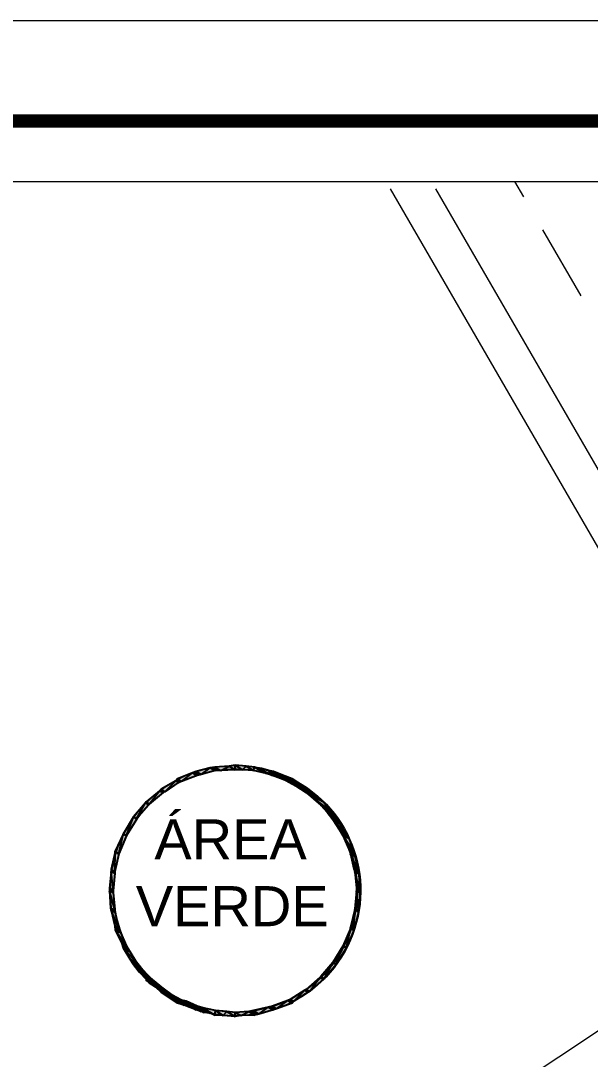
# Model space of a CAD drawing. Header units: millimetres. Extents: x 1345 to 2117, y 1214 to 1365.
# Drawn here: x 1562.64 to 1566.91, y 1288.56 to 1296.34 of the extents above; entities that cross this region are included whole.
import ezdxf

# ---------------------------------------------------------------- set-up
doc = ezdxf.new("R2010")
doc.units = ezdxf.units.MM
doc.header["$LTSCALE"] = 0.5
doc.layers.add('02', color=2, linetype='Continuous')
doc.layers.add('E-TXT-W', color=7, linetype='Continuous', lineweight=15)
doc.styles.get("Standard").update_dxf_attribs({"font": 'arial.ttf'})

msp = doc.modelspace()

# ---------------------------------------------------------------- hatches: boundary and pattern name
at = {"true_color": 0x000007}
h = msp.add_hatch(color=7, dxfattribs=at)
h.paths.add_polyline_path([(1563.8168, 1290.6616), (1563.8466, 1290.6417), (1563.9293, 1290.7079)])
h.paths.add_polyline_path([(1563.8466, 1290.6417), (1563.9293, 1290.7079), (1563.9624, 1290.6881)])
h = msp.add_hatch(color=7, dxfattribs=at)
h.paths.add_polyline_path([(1563.9293, 1290.7079), (1563.9624, 1290.6881), (1563.9558, 1290.7179)])
h.paths.add_polyline_path([(1563.9624, 1290.6881), (1563.9558, 1290.7179), (1563.9922, 1290.6947)])
h = msp.add_hatch(color=7, dxfattribs=at)
h.paths.add_polyline_path([(1563.9558, 1290.7179), (1563.9922, 1290.6947), (1564.0617, 1290.7443)])
h.paths.add_polyline_path([(1563.9922, 1290.6947), (1564.0617, 1290.7443), (1564.1014, 1290.7245)])
h = msp.add_hatch(color=7, dxfattribs=at)
h.paths.add_polyline_path([(1564.0617, 1290.7443), (1564.1014, 1290.7245), (1564.0948, 1290.7509)])
h.paths.add_polyline_path([(1564.1014, 1290.7245), (1564.0948, 1290.7509), (1564.1412, 1290.7245)])
h = msp.add_hatch(color=7, dxfattribs=at)
h.paths.add_polyline_path([(1564.0948, 1290.7509), (1564.1412, 1290.7245), (1564.204, 1290.7576)])
h.paths.add_polyline_path([(1564.1412, 1290.7245), (1564.204, 1290.7576), (1564.2471, 1290.7311)])
h = msp.add_hatch(color=7, dxfattribs=at)
h.paths.add_polyline_path([(1564.204, 1290.7576), (1564.2471, 1290.7311), (1564.2471, 1290.7642)])
h.paths.add_polyline_path([(1564.2471, 1290.7311), (1564.2471, 1290.7642), (1564.3033, 1290.7311)])
h = msp.add_hatch(color=7, dxfattribs=at)
h.paths.add_polyline_path([(1564.2471, 1290.7642), (1564.3033, 1290.7311), (1564.3298, 1290.7576)])
h.paths.add_polyline_path([(1564.3033, 1290.7311), (1564.3298, 1290.7576), (1564.3861, 1290.7245)])
h = msp.add_hatch(color=7, dxfattribs=at)
h.paths.add_polyline_path([(1564.3298, 1290.7576), (1564.3861, 1290.7245), (1564.3927, 1290.7509)])
h.paths.add_polyline_path([(1564.3861, 1290.7245), (1564.3927, 1290.7509), (1564.4821, 1290.7013)])
h = msp.add_hatch(color=7, dxfattribs=at)
h.paths.add_polyline_path([(1564.3927, 1290.7509), (1564.4821, 1290.7013), (1564.4324, 1290.7377)])
h.paths.add_polyline_path([(1564.4821, 1290.7013), (1564.4324, 1290.7377), (1564.5284, 1290.6881)])
h = msp.add_hatch(color=7, dxfattribs=at)
h.paths.add_polyline_path([(1564.4324, 1290.7377), (1564.5284, 1290.6881), (1564.4953, 1290.7245)])
h.paths.add_polyline_path([(1564.5284, 1290.6881), (1564.4953, 1290.7245), (1564.6608, 1290.6384)])
h = msp.add_hatch(color=7, dxfattribs=at)
h.paths.add_polyline_path([(1564.4953, 1290.7245), (1564.8825, 1290.5093), (1564.535, 1290.7179)])
h.paths.add_polyline_path([(1564.8825, 1290.5093), (1564.535, 1290.7179), (1564.8395, 1290.5491)])
h = msp.add_hatch(color=7, dxfattribs=at)
h.paths.add_polyline_path([(1564.535, 1290.7179), (1564.8395, 1290.5491), (1564.6211, 1290.6814)])
h.paths.add_polyline_path([(1564.8395, 1290.5491), (1564.6211, 1290.6814), (1564.7932, 1290.5855)])
h = msp.add_hatch(color=7, dxfattribs=at)
h.paths.add_polyline_path([(1563.6944, 1290.5855), (1563.7208, 1290.5656), (1563.8036, 1290.6483)])
h.paths.add_polyline_path([(1563.7208, 1290.5656), (1563.8036, 1290.6483), (1563.8267, 1290.6384)])
h = msp.add_hatch(color=7, dxfattribs=at)
h.paths.add_polyline_path([(1563.8036, 1290.6483), (1563.8267, 1290.6384), (1563.8168, 1290.6616)])
h.paths.add_polyline_path([(1563.8267, 1290.6384), (1563.8168, 1290.6616), (1563.8466, 1290.6417)])
for points in [[(1564.674, 1290.6616), (1564.6211, 1290.6814), (1564.7932, 1290.5855)], [(1565.1109, 1289.5495), (1565.1374, 1289.5297), (1565.1374, 1289.533)], [(1563.6513, 1289.106), (1563.9558, 1288.9339), (1563.8665, 1288.967)]]:
    msp.add_hatch(color=7, dxfattribs=at).paths.add_polyline_path(points)
h = msp.add_hatch(color=7, dxfattribs=at)
h.paths.add_polyline_path([(1564.909, 1290.4895), (1564.7799, 1290.559)])
h.paths.add_polyline_path([(1564.909, 1290.4895), (1564.7799, 1290.559)])
h.paths.add_polyline_path([(1564.7799, 1290.559), (1564.909, 1290.4895), (1564.6608, 1290.6384)])
h.paths.add_polyline_path([(1564.909, 1290.4895), (1564.6608, 1290.6384), (1564.8825, 1290.5093)])
h = msp.add_hatch(color=7, dxfattribs=at)
h.paths.add_polyline_path([(1563.5818, 1290.4895), (1563.605, 1290.4729), (1563.6811, 1290.5722)])
h.paths.add_polyline_path([(1563.605, 1290.4729), (1563.6811, 1290.5722), (1563.7076, 1290.559)])
h = msp.add_hatch(color=7, dxfattribs=at)
h.paths.add_polyline_path([(1563.6811, 1290.5722), (1563.7076, 1290.559), (1563.6944, 1290.5855)])
h.paths.add_polyline_path([(1563.7076, 1290.559), (1563.6944, 1290.5855), (1563.7208, 1290.5656)])
h = msp.add_hatch(color=7, dxfattribs=at)
h.paths.add_polyline_path([(1564.8892, 1290.4663), (1564.9587, 1290.4266), (1564.7799, 1290.559)])
h.paths.add_polyline_path([(1564.9587, 1290.4266), (1564.7799, 1290.559), (1564.909, 1290.4895)])
h = msp.add_hatch(color=7, dxfattribs=at)
h.paths.add_polyline_path([(1563.4858, 1290.377), (1563.509, 1290.3637), (1563.5752, 1290.4829)])
h.paths.add_polyline_path([(1563.509, 1290.3637), (1563.5752, 1290.4829), (1563.5984, 1290.4663)])
h = msp.add_hatch(color=7, dxfattribs=at)
h.paths.add_polyline_path([(1563.5752, 1290.4829), (1563.5984, 1290.4663), (1563.5818, 1290.4895)])
h.paths.add_polyline_path([(1563.5984, 1290.4663), (1563.5818, 1290.4895), (1563.605, 1290.4729)])
h = msp.add_hatch(color=7, dxfattribs=at)
h.paths.add_polyline_path([(1564.9355, 1290.4134), (1565.005, 1290.377), (1564.8892, 1290.4663)])
h.paths.add_polyline_path([(1565.005, 1290.377), (1564.8892, 1290.4663), (1564.9587, 1290.4266)])
h = msp.add_hatch(color=7, dxfattribs=at)
h.paths.add_polyline_path([(1564.9785, 1290.3571), (1565.0282, 1290.3306), (1564.9355, 1290.4134)])
h.paths.add_polyline_path([(1565.0282, 1290.3306), (1564.9355, 1290.4134), (1565.005, 1290.377)])
h = msp.add_hatch(color=7, dxfattribs=at)
h.paths.add_polyline_path([(1563.4329, 1290.2379), (1563.4097, 1290.2479)])
h.paths.add_polyline_path([(1563.4329, 1290.2379), (1563.4097, 1290.2479)])
h.paths.add_polyline_path([(1563.4097, 1290.2479), (1563.4329, 1290.2379), (1563.4858, 1290.377)])
h.paths.add_polyline_path([(1563.4329, 1290.2379), (1563.4858, 1290.377), (1563.509, 1290.3571)])
h = msp.add_hatch(color=7, dxfattribs=at)
h.paths.add_polyline_path([(1563.509, 1290.3571), (1563.4858, 1290.377)])
h.paths.add_polyline_path([(1563.509, 1290.3571), (1563.4858, 1290.377), (1563.509, 1290.3637)])
h = msp.add_hatch(color=7, dxfattribs=at)
h.paths.add_polyline_path([(1565.0282, 1290.281), (1565.0811, 1290.2479), (1564.9785, 1290.3571)])
h.paths.add_polyline_path([(1565.0811, 1290.2479), (1564.9785, 1290.3571), (1565.0282, 1290.3306)])
h = msp.add_hatch(color=7, dxfattribs=at)
h.paths.add_polyline_path([(1563.3501, 1290.1155), (1563.3501, 1290.1221), (1563.3766, 1290.1022)])
h.paths.add_polyline_path([(1563.3501, 1290.1221), (1563.3766, 1290.1022), (1563.4097, 1290.2479)])
h.paths.add_polyline_path([(1563.3766, 1290.1022), (1563.4097, 1290.2479), (1563.4329, 1290.2379)])
h = msp.add_hatch(color=7, dxfattribs=at)
h.paths.add_polyline_path([(1565.0546, 1290.2379), (1565.0977, 1290.2181), (1565.0282, 1290.281)])
h.paths.add_polyline_path([(1565.0977, 1290.2181), (1565.0282, 1290.281), (1565.0811, 1290.2479)])
h = msp.add_hatch(color=7, dxfattribs=at)
h.paths.add_polyline_path([(1565.0977, 1290.1353), (1565.1374, 1290.1155), (1565.0546, 1290.2379)])
h.paths.add_polyline_path([(1565.1374, 1290.1155), (1565.0546, 1290.2379), (1565.0977, 1290.2181)])
h = msp.add_hatch(color=7, dxfattribs=at)
h.paths.add_polyline_path([(1563.3204, 1289.9831), (1563.3468, 1289.9699), (1563.3501, 1290.1155)])
h.paths.add_polyline_path([(1563.3468, 1289.9699), (1563.3501, 1290.1155), (1563.3766, 1290.1022)])
h = msp.add_hatch(color=7, dxfattribs=at)
h.paths.add_polyline_path([(1565.1109, 1290.1022), (1565.144, 1290.0824), (1565.0977, 1290.1353)])
h.paths.add_polyline_path([(1565.144, 1290.0824), (1565.0977, 1290.1353), (1565.1374, 1290.1155)])
h = msp.add_hatch(color=7, dxfattribs=at)
h.paths.add_polyline_path([(1565.1374, 1289.9897), (1565.1705, 1289.9699), (1565.1109, 1290.1022)])
h.paths.add_polyline_path([(1565.1705, 1289.9699), (1565.1109, 1290.1022), (1565.144, 1290.0824)])
h = msp.add_hatch(color=7, dxfattribs=at)
h.paths.add_polyline_path([(1563.3071, 1289.8441), (1563.3336, 1289.8242), (1563.3204, 1289.9699)])
h.paths.add_polyline_path([(1563.3336, 1289.8242), (1563.3204, 1289.9699), (1563.3468, 1289.9566)])
h = msp.add_hatch(color=7, dxfattribs=at)
h.paths.add_polyline_path([(1563.3204, 1289.9699), (1563.3468, 1289.9566), (1563.3204, 1289.9831)])
h.paths.add_polyline_path([(1563.3468, 1289.9566), (1563.3204, 1289.9831), (1563.3468, 1289.9699)])
h = msp.add_hatch(color=7, dxfattribs=at)
h.paths.add_polyline_path([(1565.144, 1289.9699), (1565.1738, 1289.95), (1565.1374, 1289.9897)])
h.paths.add_polyline_path([(1565.1738, 1289.95), (1565.1374, 1289.9897), (1565.1705, 1289.9699)])
h = msp.add_hatch(color=7, dxfattribs=at)
h.paths.add_polyline_path([(1565.1572, 1289.8441), (1565.1804, 1289.8242), (1565.144, 1289.9699)])
h.paths.add_polyline_path([(1565.1804, 1289.8242), (1565.144, 1289.9699), (1565.1738, 1289.95)])
h = msp.add_hatch(color=7, dxfattribs=at)
h.paths.add_polyline_path([(1563.3071, 1289.8242), (1563.3336, 1289.811), (1563.3071, 1289.8441)])
h.paths.add_polyline_path([(1563.3336, 1289.811), (1563.3071, 1289.8441), (1563.3336, 1289.8242)])
h = msp.add_hatch(color=7, dxfattribs=at)
h.paths.add_polyline_path([(1565.1572, 1289.8242), (1565.1804, 1289.811), (1565.1572, 1289.8441)])
h.paths.add_polyline_path([(1565.1804, 1289.811), (1565.1572, 1289.8441), (1565.1804, 1289.8242)])
h = msp.add_hatch(color=7, dxfattribs=at)
h.paths.add_polyline_path([(1563.3137, 1289.6952), (1563.3468, 1289.6852), (1563.3071, 1289.8242)])
h.paths.add_polyline_path([(1563.3468, 1289.6852), (1563.3071, 1289.8242), (1563.3336, 1289.811)])
h = msp.add_hatch(color=7, dxfattribs=at)
h.paths.add_polyline_path([(1565.144, 1289.6885), (1565.1705, 1289.6786), (1565.1572, 1289.8242)])
h.paths.add_polyline_path([(1565.1705, 1289.6786), (1565.1572, 1289.8242), (1565.1804, 1289.811)])
h = msp.add_hatch(color=7, dxfattribs=at)
h.paths.add_polyline_path([(1563.3204, 1289.6786), (1563.3501, 1289.6587), (1563.3137, 1289.6952)])
h.paths.add_polyline_path([(1563.3501, 1289.6587), (1563.3137, 1289.6952), (1563.3468, 1289.6852)])
h = msp.add_hatch(color=7, dxfattribs=at)
h.paths.add_polyline_path([(1565.1109, 1289.5429), (1565.1109, 1289.5495), (1565.1374, 1289.5297)])
h.paths.add_polyline_path([(1565.1109, 1289.5495), (1565.1374, 1289.5297), (1565.144, 1289.6852)])
h.paths.add_polyline_path([(1565.1374, 1289.5297), (1565.144, 1289.6852), (1565.1705, 1289.6654)])
h = msp.add_hatch(color=7, dxfattribs=at)
h.paths.add_polyline_path([(1565.144, 1289.6852), (1565.1705, 1289.6654), (1565.144, 1289.6885)])
h.paths.add_polyline_path([(1565.1705, 1289.6654), (1565.144, 1289.6885), (1565.1705, 1289.6786)])
h = msp.add_hatch(color=7, dxfattribs=at)
h.paths.add_polyline_path([(1563.3468, 1289.5628), (1563.3766, 1289.5429), (1563.3204, 1289.6786)])
h.paths.add_polyline_path([(1563.3766, 1289.5429), (1563.3204, 1289.6786), (1563.3501, 1289.6587)])
h = msp.add_hatch(color=7, dxfattribs=at)
h.paths.add_polyline_path([(1563.3501, 1289.5297), (1563.3899, 1289.5131), (1563.3468, 1289.5628)])
h.paths.add_polyline_path([(1563.3899, 1289.5131), (1563.3468, 1289.5628), (1563.3766, 1289.5429)])
h = msp.add_hatch(color=7, dxfattribs=at)
h.paths.add_polyline_path([(1563.3965, 1289.437), (1563.4329, 1289.4105), (1563.3501, 1289.5297)])
h.paths.add_polyline_path([(1563.4329, 1289.4105), (1563.3501, 1289.5297), (1563.3899, 1289.5131)])
h = msp.add_hatch(color=7, dxfattribs=at)
h.paths.add_polyline_path([(1565.0811, 1289.3973), (1565.0546, 1289.4105)])
h.paths.add_polyline_path([(1565.0811, 1289.3973), (1565.0546, 1289.4105)])
h.paths.add_polyline_path([(1565.0546, 1289.4105), (1565.0811, 1289.3973), (1565.1109, 1289.5429)])
h.paths.add_polyline_path([(1565.0811, 1289.3973), (1565.1109, 1289.5429), (1565.1374, 1289.5297)])
h = msp.add_hatch(color=7, dxfattribs=at)
h.paths.add_polyline_path([(1563.4097, 1289.3973), (1563.4594, 1289.3708), (1563.3965, 1289.437)])
h.paths.add_polyline_path([(1563.4594, 1289.3708), (1563.3965, 1289.437), (1563.4329, 1289.4105)])
h = msp.add_hatch(color=7, dxfattribs=at)
h.paths.add_polyline_path([(1563.4594, 1289.3145), (1563.509, 1289.2881), (1563.4097, 1289.3973)])
h.paths.add_polyline_path([(1563.509, 1289.2881), (1563.4097, 1289.3973), (1563.4594, 1289.3708)])
h = msp.add_hatch(color=7, dxfattribs=at)
h.paths.add_polyline_path([(1564.9785, 1289.2881), (1565.005, 1289.2781), (1565.0546, 1289.4105)])
h.paths.add_polyline_path([(1565.005, 1289.2781), (1565.0546, 1289.4105), (1565.0811, 1289.3973)])
h = msp.add_hatch(color=7, dxfattribs=at)
h.paths.add_polyline_path([(1563.4858, 1289.2715), (1563.5553, 1289.2318), (1563.4594, 1289.3145)])
h.paths.add_polyline_path([(1563.5553, 1289.2318), (1563.4594, 1289.3145), (1563.509, 1289.2881)])
h = msp.add_hatch(color=7, dxfattribs=at)
h.paths.add_polyline_path([(1563.5289, 1289.2186), (1563.5984, 1289.1821), (1563.4858, 1289.2715)])
h.paths.add_polyline_path([(1563.5984, 1289.1821), (1563.4858, 1289.2715), (1563.5553, 1289.2318)])
h = msp.add_hatch(color=7, dxfattribs=at)
h.paths.add_polyline_path([(1563.5818, 1289.1623), (1563.7076, 1289.0928), (1563.5289, 1289.2186)])
h.paths.add_polyline_path([(1563.7076, 1289.0928), (1563.5289, 1289.2186), (1563.5984, 1289.1821)])
h = msp.add_hatch(color=7, dxfattribs=at)
h.paths.add_polyline_path([(1564.8892, 1289.1821), (1564.9156, 1289.1689), (1564.9785, 1289.2881)])
h.paths.add_polyline_path([(1564.9156, 1289.1689), (1564.9785, 1289.2881), (1565.005, 1289.2715)])
h = msp.add_hatch(color=7, dxfattribs=at)
h.paths.add_polyline_path([(1565.005, 1289.2715), (1564.9785, 1289.2881)])
h.paths.add_polyline_path([(1565.005, 1289.2715), (1564.9785, 1289.2881), (1565.005, 1289.2781)])
h = msp.add_hatch(color=7, dxfattribs=at)
h.paths.add_polyline_path([(1563.5818, 1289.1557), (1563.7076, 1289.0862), (1563.5818, 1289.1623)])
h.paths.add_polyline_path([(1563.7076, 1289.0862), (1563.5818, 1289.1623), (1563.7076, 1289.0928)])
h = msp.add_hatch(color=7, dxfattribs=at)
h.paths.add_polyline_path([(1563.605, 1289.1358), (1563.8267, 1289.01), (1563.5818, 1289.1557)])
h.paths.add_polyline_path([(1563.8267, 1289.01), (1563.5818, 1289.1557), (1563.7076, 1289.0862)])
h = msp.add_hatch(color=7, dxfattribs=at)
h.paths.add_polyline_path([(1564.7799, 1289.0862), (1564.8064, 1289.0729), (1564.8825, 1289.1755)])
h.paths.add_polyline_path([(1564.8064, 1289.0729), (1564.8825, 1289.1755), (1564.909, 1289.1623)])
h = msp.add_hatch(color=7, dxfattribs=at)
h.paths.add_polyline_path([(1564.8825, 1289.1755), (1564.909, 1289.1623), (1564.8892, 1289.1821)])
h.paths.add_polyline_path([(1564.909, 1289.1623), (1564.8892, 1289.1821), (1564.9156, 1289.1689)])
h = msp.add_hatch(color=7, dxfattribs=at)
h.paths.add_polyline_path([(1563.6513, 1289.106), (1563.9558, 1288.9339), (1563.605, 1289.1358)])
h.paths.add_polyline_path([(1563.9558, 1288.9339), (1563.605, 1289.1358), (1563.9922, 1288.9207)])
h = msp.add_hatch(color=7, dxfattribs=at)
h.paths.add_polyline_path([(1563.6513, 1289.106), (1563.6944, 1289.0663), (1563.8665, 1288.967)])
h.paths.add_polyline_path([(1563.6944, 1289.0663), (1563.8665, 1288.967), (1563.8168, 1288.9836)])
h = msp.add_hatch(color=7, dxfattribs=at)
h.paths.add_polyline_path([(1564.6608, 1289.01), (1564.6873, 1288.9968), (1564.77, 1289.0795)])
h.paths.add_polyline_path([(1564.6873, 1288.9968), (1564.77, 1289.0795), (1564.7932, 1289.0663)])
h = msp.add_hatch(color=7, dxfattribs=at)
h.paths.add_polyline_path([(1564.77, 1289.0795), (1564.7932, 1289.0663), (1564.7799, 1289.0862)])
h.paths.add_polyline_path([(1564.7932, 1289.0663), (1564.7799, 1289.0862), (1564.8064, 1289.0729)])
h = msp.add_hatch(color=7, dxfattribs=at)
h.paths.add_polyline_path([(1563.8267, 1289.01), (1563.9922, 1288.9207), (1563.8797, 1288.9968)])
h.paths.add_polyline_path([(1563.9922, 1288.9207), (1563.8797, 1288.9968), (1564.0121, 1288.9141)])
h = msp.add_hatch(color=7, dxfattribs=at)
h.paths.add_polyline_path([(1563.8797, 1288.9968), (1564.0121, 1288.9141), (1563.9624, 1288.9604)])
h.paths.add_polyline_path([(1564.0121, 1288.9141), (1563.9624, 1288.9604), (1564.0584, 1288.9074)])
h = msp.add_hatch(color=7, dxfattribs=at)
h.paths.add_polyline_path([(1564.5284, 1288.9604), (1564.5582, 1288.9405), (1564.6409, 1289.0034)])
h.paths.add_polyline_path([(1564.5582, 1288.9405), (1564.6409, 1289.0034), (1564.674, 1288.9836)])
h = msp.add_hatch(color=7, dxfattribs=at)
h.paths.add_polyline_path([(1564.6409, 1289.0034), (1564.674, 1288.9836), (1564.6608, 1289.01)])
h.paths.add_polyline_path([(1564.674, 1288.9836), (1564.6608, 1289.01), (1564.6873, 1288.9968)])
h = msp.add_hatch(color=7, dxfattribs=at)
h.paths.add_polyline_path([(1563.9624, 1288.9604), (1564.0584, 1288.9074), (1564.0055, 1288.9472)])
h.paths.add_polyline_path([(1564.0584, 1288.9074), (1564.0055, 1288.9472), (1564.0948, 1288.8942)])
h = msp.add_hatch(color=7, dxfattribs=at)
h.paths.add_polyline_path([(1564.0055, 1288.9472), (1564.0948, 1288.8942), (1564.1014, 1288.9273)])
h.paths.add_polyline_path([(1564.0948, 1288.8942), (1564.1014, 1288.9273), (1564.1577, 1288.8909)])
h = msp.add_hatch(color=7, dxfattribs=at)
h.paths.add_polyline_path([(1564.1014, 1288.9273), (1564.1577, 1288.8909), (1564.1842, 1288.9207)])
h.paths.add_polyline_path([(1564.1577, 1288.8909), (1564.1842, 1288.9207), (1564.2471, 1288.8843)])
h = msp.add_hatch(color=7, dxfattribs=at)
h.paths.add_polyline_path([(1564.1842, 1288.9207), (1564.2471, 1288.8843), (1564.2471, 1288.9141)])
h.paths.add_polyline_path([(1564.2471, 1288.8843), (1564.2471, 1288.9141), (1564.2934, 1288.8909)])
h = msp.add_hatch(color=7, dxfattribs=at)
h.paths.add_polyline_path([(1564.2471, 1288.9141), (1564.2934, 1288.8909), (1564.3497, 1288.9207)])
h.paths.add_polyline_path([(1564.2934, 1288.8909), (1564.3497, 1288.9207), (1564.3927, 1288.8942)])
h = msp.add_hatch(color=7, dxfattribs=at)
h.paths.add_polyline_path([(1564.3497, 1288.9207), (1564.3927, 1288.8942), (1564.3861, 1288.9273)])
h.paths.add_polyline_path([(1564.3927, 1288.8942), (1564.3861, 1288.9273), (1564.4258, 1288.9008)])
h = msp.add_hatch(color=7, dxfattribs=at)
h.paths.add_polyline_path([(1564.3861, 1288.9273), (1564.4258, 1288.9008), (1564.4953, 1288.9538)])
h.paths.add_polyline_path([(1564.4258, 1288.9008), (1564.4953, 1288.9538), (1564.535, 1288.9339)])
h = msp.add_hatch(color=7, dxfattribs=at)
h.paths.add_polyline_path([(1564.4953, 1288.9538), (1564.535, 1288.9339), (1564.5284, 1288.9604)])
h.paths.add_polyline_path([(1564.535, 1288.9339), (1564.5284, 1288.9604), (1564.5582, 1288.9405)])

# ---------------------------------------------------------------- linework, layer by layer
at = {"color": 7, "linetype": 'Continuous', "lineweight": 5}
for points in [[(1566.339, 1295.1356), (1566.4063, 1295.0196), (1566.4063, 1295.0196)], [(1565.7479, 1295.0792), (1568.539, 1290.2614), (1568.539, 1290.2614)]]:
    msp.add_lwpolyline(points, dxfattribs=at)
at = {"color": 84, "linetype": 'Continuous', "lineweight": 15, "true_color": 0x259500}
for points in [[(1568.197, 1290.2711), (1565.4115, 1295.0792)], [(1562.6878, 1285.9296), (1568.0022, 1289.4672), (1568.0022, 1289.4672)]]:
    msp.add_lwpolyline(points, dxfattribs=at)
at = {"color": 7, "linetype": 'Continuous', "lineweight": 5, "true_color": 0x000007}
msp.add_lwpolyline([(1566.5495, 1294.7723), (1566.836, 1294.2778), (1566.836, 1294.2778)], dxfattribs=at)
msp.add_lwpolyline([(1566.5495, 1294.7723), (1566.836, 1294.2778), (1566.836, 1294.2778)], dxfattribs=at)
at = {"color": 7, "linetype": 'Continuous', "lineweight": -2, "true_color": 0x000007}
for points in [[(1563.8168, 1290.6616), (1563.8466, 1290.6417), (1563.9293, 1290.7079)], [(1563.8466, 1290.6417), (1563.9293, 1290.7079), (1563.9624, 1290.6881)], [(1563.9293, 1290.7079), (1563.9624, 1290.6881), (1563.9558, 1290.7179)], [(1563.9558, 1290.7179), (1563.9922, 1290.6947), (1564.0617, 1290.7443)], [(1563.9624, 1290.6881), (1563.9558, 1290.7179), (1563.9922, 1290.6947)], [(1563.9922, 1290.6947), (1564.0617, 1290.7443), (1564.1014, 1290.7245)], [(1564.0617, 1290.7443), (1564.1014, 1290.7245), (1564.0948, 1290.7509)], [(1564.0948, 1290.7509), (1564.1412, 1290.7245), (1564.204, 1290.7576)], [(1564.1014, 1290.7245), (1564.0948, 1290.7509), (1564.1412, 1290.7245)], [(1564.1412, 1290.7245), (1564.204, 1290.7576), (1564.2471, 1290.7311)], [(1564.204, 1290.7576), (1564.2471, 1290.7311), (1564.2471, 1290.7642)], [(1564.2471, 1290.7642), (1564.3033, 1290.7311), (1564.3298, 1290.7576)], [(1564.2471, 1290.7311), (1564.2471, 1290.7642), (1564.3033, 1290.7311)], [(1564.3033, 1290.7311), (1564.3298, 1290.7576), (1564.3861, 1290.7245)], [(1564.3298, 1290.7576), (1564.3861, 1290.7245), (1564.3927, 1290.7509)], [(1564.3861, 1290.7245), (1564.3927, 1290.7509), (1564.4821, 1290.7013)], [(1564.3927, 1290.7509), (1564.4821, 1290.7013), (1564.4324, 1290.7377)], [(1564.4324, 1290.7377), (1564.5284, 1290.6881), (1564.4953, 1290.7245)], [(1564.4821, 1290.7013), (1564.4324, 1290.7377), (1564.5284, 1290.6881)], [(1564.4953, 1290.7245), (1564.8825, 1290.5093), (1564.535, 1290.7179)], [(1564.5284, 1290.6881), (1564.4953, 1290.7245), (1564.6608, 1290.6384)], [(1564.535, 1290.7179), (1564.8395, 1290.5491), (1564.6211, 1290.6814)], [(1564.8825, 1290.5093), (1564.535, 1290.7179), (1564.8395, 1290.5491)], [(1563.6944, 1290.5855), (1563.7208, 1290.5656), (1563.8036, 1290.6483)], [(1563.7208, 1290.5656), (1563.8036, 1290.6483), (1563.8267, 1290.6384)], [(1563.8036, 1290.6483), (1563.8267, 1290.6384), (1563.8168, 1290.6616)], [(1563.8267, 1290.6384), (1563.8168, 1290.6616), (1563.8466, 1290.6417)], [(1564.674, 1290.6616), (1564.6211, 1290.6814), (1564.7932, 1290.5855)], [(1564.8395, 1290.5491), (1564.6211, 1290.6814), (1564.7932, 1290.5855)], [(1564.7799, 1290.559), (1564.909, 1290.4895), (1564.6608, 1290.6384)], [(1564.909, 1290.4895), (1564.6608, 1290.6384), (1564.8825, 1290.5093)], [(1563.5818, 1290.4895), (1563.605, 1290.4729), (1563.6811, 1290.5722)], [(1563.605, 1290.4729), (1563.6811, 1290.5722), (1563.7076, 1290.559)], [(1563.6811, 1290.5722), (1563.7076, 1290.559), (1563.6944, 1290.5855)], [(1563.7076, 1290.559), (1563.6944, 1290.5855), (1563.7208, 1290.5656)], [(1564.909, 1290.4895), (1564.909, 1290.4895), (1564.7799, 1290.559)], [(1564.909, 1290.4895), (1564.7799, 1290.559)], [(1564.8892, 1290.4663), (1564.9587, 1290.4266), (1564.7799, 1290.559)], [(1564.9587, 1290.4266), (1564.7799, 1290.559), (1564.909, 1290.4895)], [(1563.4858, 1290.377), (1563.509, 1290.3637), (1563.5752, 1290.4829)], [(1563.509, 1290.3637), (1563.5752, 1290.4829), (1563.5984, 1290.4663)], [(1563.5752, 1290.4829), (1563.5984, 1290.4663), (1563.5818, 1290.4895)], [(1563.5984, 1290.4663), (1563.5818, 1290.4895), (1563.605, 1290.4729)], [(1564.9355, 1290.4134), (1565.005, 1290.377), (1564.8892, 1290.4663)], [(1565.005, 1290.377), (1564.8892, 1290.4663), (1564.9587, 1290.4266)], [(1564.9785, 1290.3571), (1565.0282, 1290.3306), (1564.9355, 1290.4134)], [(1565.0282, 1290.3306), (1564.9355, 1290.4134), (1565.005, 1290.377)], [(1563.4097, 1290.2479), (1563.4329, 1290.2379), (1563.4858, 1290.377)], [(1563.4329, 1290.2379), (1563.4858, 1290.377), (1563.509, 1290.3571)], [(1563.509, 1290.3571), (1563.509, 1290.3571), (1563.4858, 1290.377)], [(1563.509, 1290.3571), (1563.4858, 1290.377), (1563.509, 1290.3637)], [(1565.0282, 1290.281), (1565.0811, 1290.2479), (1564.9785, 1290.3571)], [(1565.0811, 1290.2479), (1564.9785, 1290.3571), (1565.0282, 1290.3306)], [(1563.3501, 1290.1221), (1563.3766, 1290.1022), (1563.4097, 1290.2479)], [(1563.3766, 1290.1022), (1563.4097, 1290.2479), (1563.4329, 1290.2379)], [(1563.4329, 1290.2379), (1563.4329, 1290.2379), (1563.4097, 1290.2479)], [(1563.4329, 1290.2379), (1563.4097, 1290.2479)], [(1565.0546, 1290.2379), (1565.0977, 1290.2181), (1565.0282, 1290.281)], [(1565.0977, 1290.2181), (1565.0282, 1290.281), (1565.0811, 1290.2479)], [(1565.0977, 1290.1353), (1565.1374, 1290.1155), (1565.0546, 1290.2379)], [(1565.1374, 1290.1155), (1565.0546, 1290.2379), (1565.0977, 1290.2181)], [(1563.3204, 1289.9831), (1563.3468, 1289.9699), (1563.3501, 1290.1155)], [(1563.3468, 1289.9699), (1563.3501, 1290.1155), (1563.3766, 1290.1022)], [(1563.3501, 1290.1155), (1563.3501, 1290.1221), (1563.3766, 1290.1022)], [(1563.3501, 1290.1221), (1563.3766, 1290.1022), (1563.3766, 1290.1022)], [(1565.1109, 1290.1022), (1565.144, 1290.0824), (1565.0977, 1290.1353)], [(1565.144, 1290.0824), (1565.0977, 1290.1353), (1565.1374, 1290.1155)], [(1565.1374, 1289.9897), (1565.1705, 1289.9699), (1565.1109, 1290.1022)], [(1565.1705, 1289.9699), (1565.1109, 1290.1022), (1565.144, 1290.0824)], [(1563.3071, 1289.8441), (1563.3336, 1289.8242), (1563.3204, 1289.9699)], [(1563.3204, 1289.9699), (1563.3468, 1289.9566), (1563.3204, 1289.9831)], [(1563.3468, 1289.9566), (1563.3204, 1289.9831), (1563.3468, 1289.9699)], [(1563.3336, 1289.8242), (1563.3204, 1289.9699), (1563.3468, 1289.9566)], [(1565.144, 1289.9699), (1565.1738, 1289.95), (1565.1374, 1289.9897)], [(1565.1738, 1289.95), (1565.1374, 1289.9897), (1565.1705, 1289.9699)], [(1565.1572, 1289.8441), (1565.1804, 1289.8242), (1565.144, 1289.9699)], [(1565.1804, 1289.8242), (1565.144, 1289.9699), (1565.1738, 1289.95)], [(1563.3071, 1289.8242), (1563.3336, 1289.811), (1563.3071, 1289.8441)], [(1563.3336, 1289.811), (1563.3071, 1289.8441), (1563.3336, 1289.8242)], [(1565.1572, 1289.8242), (1565.1804, 1289.811), (1565.1572, 1289.8441)], [(1565.1804, 1289.811), (1565.1572, 1289.8441), (1565.1804, 1289.8242)], [(1563.3137, 1289.6952), (1563.3468, 1289.6852), (1563.3071, 1289.8242)], [(1563.3468, 1289.6852), (1563.3071, 1289.8242), (1563.3336, 1289.811)], [(1565.144, 1289.6885), (1565.1705, 1289.6786), (1565.1572, 1289.8242)], [(1565.1705, 1289.6786), (1565.1572, 1289.8242), (1565.1804, 1289.811)], [(1563.3204, 1289.6786), (1563.3501, 1289.6587), (1563.3137, 1289.6952)], [(1563.3501, 1289.6587), (1563.3137, 1289.6952), (1563.3468, 1289.6852)], [(1565.1109, 1289.5495), (1565.1374, 1289.5297), (1565.144, 1289.6852)], [(1565.1374, 1289.5297), (1565.144, 1289.6852), (1565.1705, 1289.6654)], [(1565.144, 1289.6852), (1565.1705, 1289.6654), (1565.144, 1289.6885)], [(1565.1705, 1289.6654), (1565.144, 1289.6885), (1565.1705, 1289.6786)], [(1563.3468, 1289.5628), (1563.3766, 1289.5429), (1563.3204, 1289.6786)], [(1563.3766, 1289.5429), (1563.3204, 1289.6786), (1563.3501, 1289.6587)], [(1563.3501, 1289.5297), (1563.3899, 1289.5131), (1563.3468, 1289.5628)], [(1563.3899, 1289.5131), (1563.3468, 1289.5628), (1563.3766, 1289.5429)], [(1563.3965, 1289.437), (1563.4329, 1289.4105), (1563.3501, 1289.5297)], [(1563.4329, 1289.4105), (1563.3501, 1289.5297), (1563.3899, 1289.5131)], [(1565.0546, 1289.4105), (1565.0811, 1289.3973), (1565.1109, 1289.5429)], [(1565.0811, 1289.3973), (1565.1109, 1289.5429), (1565.1374, 1289.5297)], [(1565.1109, 1289.5429), (1565.1109, 1289.5495), (1565.1374, 1289.5297)], [(1565.1109, 1289.5495), (1565.1374, 1289.5297), (1565.1374, 1289.533)], [(1563.4097, 1289.3973), (1563.4594, 1289.3708), (1563.3965, 1289.437)], [(1563.4594, 1289.3708), (1563.3965, 1289.437), (1563.4329, 1289.4105)], [(1563.4594, 1289.3145), (1563.509, 1289.2881), (1563.4097, 1289.3973)], [(1563.509, 1289.2881), (1563.4097, 1289.3973), (1563.4594, 1289.3708)], [(1564.9785, 1289.2881), (1565.005, 1289.2781), (1565.0546, 1289.4105)], [(1565.005, 1289.2781), (1565.0546, 1289.4105), (1565.0811, 1289.3973)], [(1565.0811, 1289.3973), (1565.0811, 1289.3973), (1565.0546, 1289.4105)], [(1565.0811, 1289.3973), (1565.0546, 1289.4105)], [(1563.4858, 1289.2715), (1563.5553, 1289.2318), (1563.4594, 1289.3145)], [(1563.5553, 1289.2318), (1563.4594, 1289.3145), (1563.509, 1289.2881)], [(1563.5289, 1289.2186), (1563.5984, 1289.1821), (1563.4858, 1289.2715)], [(1563.5984, 1289.1821), (1563.4858, 1289.2715), (1563.5553, 1289.2318)], [(1563.5818, 1289.1623), (1563.7076, 1289.0928), (1563.5289, 1289.2186)], [(1563.7076, 1289.0928), (1563.5289, 1289.2186), (1563.5984, 1289.1821)], [(1564.8892, 1289.1821), (1564.9156, 1289.1689), (1564.9785, 1289.2881)], [(1564.9156, 1289.1689), (1564.9785, 1289.2881), (1565.005, 1289.2715)], [(1565.005, 1289.2715), (1565.005, 1289.2715), (1564.9785, 1289.2881)], [(1565.005, 1289.2715), (1564.9785, 1289.2881), (1565.005, 1289.2781)], [(1563.5818, 1289.1557), (1563.7076, 1289.0862), (1563.5818, 1289.1623)], [(1563.7076, 1289.0862), (1563.5818, 1289.1623), (1563.7076, 1289.0928)], [(1563.605, 1289.1358), (1563.8267, 1289.01), (1563.5818, 1289.1557)], [(1563.8267, 1289.01), (1563.5818, 1289.1557), (1563.7076, 1289.0862)], [(1564.7799, 1289.0862), (1564.8064, 1289.0729), (1564.8825, 1289.1755)], [(1564.8064, 1289.0729), (1564.8825, 1289.1755), (1564.909, 1289.1623)], [(1564.8825, 1289.1755), (1564.909, 1289.1623), (1564.8892, 1289.1821)], [(1564.909, 1289.1623), (1564.8892, 1289.1821), (1564.9156, 1289.1689)], [(1563.6513, 1289.106), (1563.9558, 1288.9339), (1563.605, 1289.1358)], [(1563.9558, 1288.9339), (1563.605, 1289.1358), (1563.9922, 1288.9207)], [(1563.6513, 1289.106), (1563.6944, 1289.0663), (1563.8665, 1288.967)], [(1563.6513, 1289.106), (1563.9558, 1288.9339), (1563.8665, 1288.967)], [(1563.6944, 1289.0663), (1563.8665, 1288.967), (1563.8168, 1288.9836)], [(1564.6608, 1289.01), (1564.6873, 1288.9968), (1564.77, 1289.0795)], [(1564.6873, 1288.9968), (1564.77, 1289.0795), (1564.7932, 1289.0663)], [(1564.77, 1289.0795), (1564.7932, 1289.0663), (1564.7799, 1289.0862)], [(1564.7932, 1289.0663), (1564.7799, 1289.0862), (1564.8064, 1289.0729)], [(1563.8267, 1289.01), (1563.9922, 1288.9207), (1563.8797, 1288.9968)], [(1563.8797, 1288.9968), (1564.0121, 1288.9141), (1563.9624, 1288.9604)], [(1563.9922, 1288.9207), (1563.8797, 1288.9968), (1564.0121, 1288.9141)], [(1564.5284, 1288.9604), (1564.5582, 1288.9405), (1564.6409, 1289.0034)], [(1564.5582, 1288.9405), (1564.6409, 1289.0034), (1564.674, 1288.9836)], [(1564.6409, 1289.0034), (1564.674, 1288.9836), (1564.6608, 1289.01)], [(1564.674, 1288.9836), (1564.6608, 1289.01), (1564.6873, 1288.9968)], [(1563.9624, 1288.9604), (1564.0584, 1288.9074), (1564.0055, 1288.9472)], [(1564.0121, 1288.9141), (1563.9624, 1288.9604), (1564.0584, 1288.9074)], [(1564.0055, 1288.9472), (1564.0948, 1288.8942), (1564.1014, 1288.9273)], [(1564.0584, 1288.9074), (1564.0055, 1288.9472), (1564.0948, 1288.8942)], [(1564.0948, 1288.8942), (1564.1014, 1288.9273), (1564.1577, 1288.8909)], [(1564.1014, 1288.9273), (1564.1577, 1288.8909), (1564.1842, 1288.9207)], [(1564.1577, 1288.8909), (1564.1842, 1288.9207), (1564.2471, 1288.8843)], [(1564.1842, 1288.9207), (1564.2471, 1288.8843), (1564.2471, 1288.9141)], [(1564.2471, 1288.9141), (1564.2934, 1288.8909), (1564.3497, 1288.9207)], [(1564.2471, 1288.8843), (1564.2471, 1288.9141), (1564.2934, 1288.8909)], [(1564.2934, 1288.8909), (1564.3497, 1288.9207), (1564.3927, 1288.8942)], [(1564.3497, 1288.9207), (1564.3927, 1288.8942), (1564.3861, 1288.9273)], [(1564.3861, 1288.9273), (1564.4258, 1288.9008), (1564.4953, 1288.9538)], [(1564.3927, 1288.8942), (1564.3861, 1288.9273), (1564.4258, 1288.9008)], [(1564.4258, 1288.9008), (1564.4953, 1288.9538), (1564.535, 1288.9339)], [(1564.4953, 1288.9538), (1564.535, 1288.9339), (1564.5284, 1288.9604)], [(1564.535, 1288.9339), (1564.5284, 1288.9604), (1564.5582, 1288.9405)]]:
    msp.add_lwpolyline(points, close=True, dxfattribs=at)
at = {"color": 151, "linetype": 'Continuous', "lineweight": 5, "true_color": 0x000097}
for points in [[(1564.7071, 1290.645), (1564.257, 1290.8966), (1563.6844, 1290.7344), (1563.4329, 1290.2843), (1563.4329, 1290.2843), (1563.1813, 1289.8309), (1563.3402, 1289.2616), (1563.7936, 1289.01), (1563.7936, 1289.01), (1564.2438, 1288.7552), (1564.8163, 1288.9174), (1565.0679, 1289.3675), (1565.0679, 1289.3675), (1565.3227, 1289.8209), (1565.1606, 1290.3935), (1564.7071, 1290.645)], [(1564.6972, 1290.6219), (1564.257, 1290.8668), (1563.701, 1290.7112), (1563.4561, 1290.271), (1563.4561, 1290.271), (1563.2078, 1289.8309), (1563.3667, 1289.2781), (1563.8069, 1289.0299), (1563.8069, 1289.0299), (1564.2438, 1288.785), (1564.7998, 1288.9405), (1565.048, 1289.3807), (1565.048, 1289.3807), (1565.2929, 1289.8209), (1565.1341, 1290.377), (1564.6972, 1290.6219)]]:
    msp.add_open_spline(points, degree=3, knots=[0, 0, 0, 0, 0.0625, 0.0625, 0.0625, 0.0625, 0.125, 0.125, 0.125, 0.125, 0.1875, 0.1875, 0.1875, 0.1875, 1, 1, 1, 1], dxfattribs=at)
at = {"layer": '02', "lineweight": 18}
for points in [[(1523.0137, 1251.788), (1584.2137, 1251.788), (1584.2137, 1296.338), (1523.0137, 1296.338)], [(1576.1667, 1275.9673), (1557.2153, 1275.9673), (1557.2153, 1295.1356), (1576.1667, 1295.1356)]]:
    msp.add_lwpolyline(points, close=True, dxfattribs=at)
at = {"layer": '02', "lineweight": 18, "const_width": 0.1}
msp.add_lwpolyline([(1523.7637, 1252.538), (1583.4637, 1252.538), (1583.4637, 1295.588), (1523.7637, 1295.588)], close=True, dxfattribs=at)

# ---------------------------------------------------------------- texts
at = {"layer": 'E-TXT-W', "insert": (1563.9492, 1290.3593), "char_height": 0.3, "attachment_point": 1}
msp.add_mtext_dynamic_manual_height_columns('\\pi-0.30641;ÁREA\\P\\pi-0.44525;VERDE', width=0.529068, gutter_width=12.5, heights=[0], dxfattribs=at)

doc.saveas('drawing.dxf')
